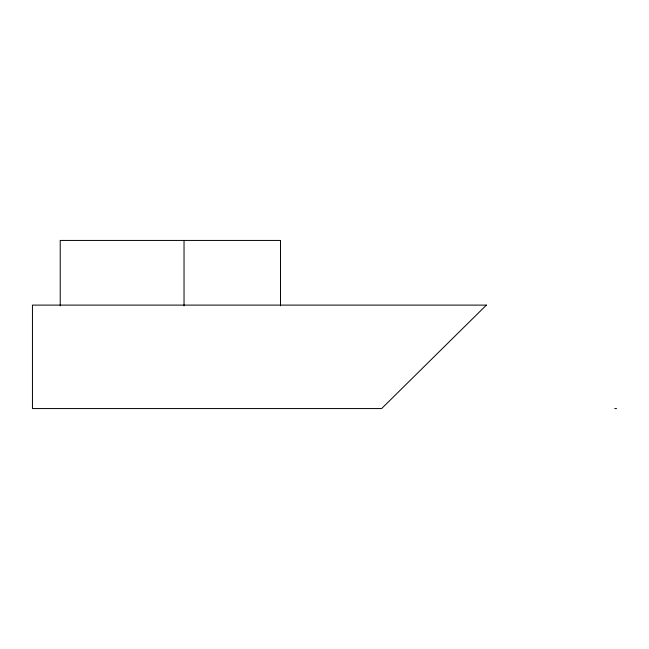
<?xml version="1.0" encoding="UTF-8"?>
<svg xmlns="http://www.w3.org/2000/svg" width="649" height="649" viewBox="0 0 649 649"><rect width="100%" height="100%" fill="white"/><g stroke="black" fill="none" stroke-linecap="round" stroke-linejoin="round"><path stroke-width="0.97" d="M614.765 408.562L616.55 408.562M280.506 305.817L280.506 240.438L60.219 240.438L60.219 305.817M184.032 240.438L184.032 305.817M486.385 305.103L381.636 408.562L32.45 408.562L32.45 305.103L486.385 305.103"/></g></svg>
